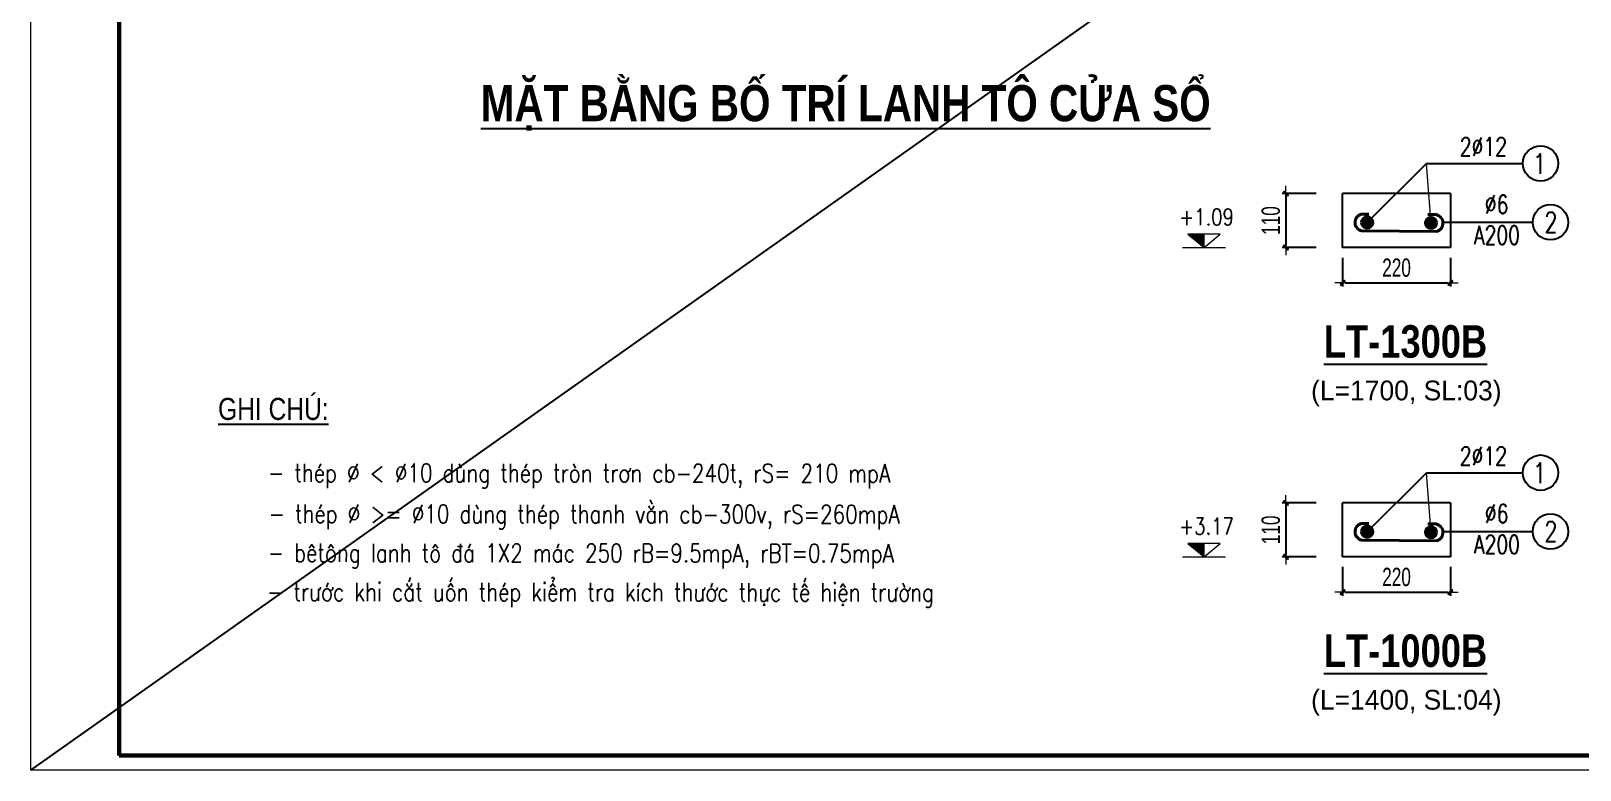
# Model space of a CAD drawing. Header units: millimetres. Extents: x -211129 to 461116, y -574633 to 115.
# Drawn here: x 270016 to 285827, y -553966 to -546420 of the extents above; entities that cross this region are included whole.
import ezdxf
from ezdxf.enums import TextEntityAlignment as Align

# ---------------------------------------------------------------- set-up
doc = ezdxf.new("R2010")
doc.units = ezdxf.units.MM
doc.header["$MEASUREMENT"] = 0
doc.header["$PDMODE"] = 32
doc.layers.get('Defpoints').update_dxf_attribs({"color": 1})
doc.layers.add('KCS_Plotter', color=11, linetype='Continuous', plot=False)
for name, color, linetype, lineweight in [('Khungten_LCDI', 7, 'Continuous', 5), ('KICHTHUOC', 8, 'Continuous', 18), ('LC Dim', 8, 'Continuous', 18), ('LC Net dam2', 6, 'Continuous', 40), ('LC Net dam3', 1, 'Continuous', 60), ('LC Net thay', 63, 'Continuous', 25), ('LC Text1', 3, 'Continuous', 20), ('LC Text2', 7, 'Continuous', 25)]:
    doc.layers.add(name, color=color, linetype=linetype, lineweight=lineweight)
doc.layers.add('TEXT', color=7, linetype='Continuous')
doc.styles.add('HOATBIF', font='hoatbif.shx', dxfattribs={"width": 0.7})
doc.styles.add('Khungten', font='VHAVAN.TTF', dxfattribs={"width": 0.9, "height": 5000})
doc.styles.add('LC 1', font='VHAVANB.TTF')
doc.styles.add('LC 3', font='vnsimli.shx', dxfattribs={"width": 0.75})
doc.styles.add('LC3', font='VHARIALB.TTF', dxfattribs={"width": 0.8})
doc.styles.add('T1', font='Vnsimli.shx', dxfattribs={"width": 0.8})
doc.styles.add('T2', font='VHARIAL.TTF', dxfattribs={"width": 0.8})
doc.styles.add('Title', font='VHBLACK.TTF', dxfattribs={"width": 0.8})
doc.dimstyles.new('1-100', dxfattribs={"dimscale": 100, "dimtxt": 2.5, "dimasz": 0.35, "dimexe": 0.5, "dimexo": 0, "dimgap": 0.8, "dimtad": 1, "dimdec": 0, "dimzin": 0, "dimdsep": 46, "dimtxsty": 'HOATBIF', "dimblk1": 'DOT', "dimblk2": 'DOT', "dimsah": 1, "dimcen": -1, "dimdle": 1, "dimclrd": 256, "dimclre": 256, "dimclrt": 4, "dimadec": 3, "dimazin": 2, "dimtfac": 0.333333, "dimtdec": 0, "dimtix": 1, "dimtmove": 2, "dimatfit": 3, "dimldrblk": 'DOT', "dimfxl": 1, "dimtvp": 0.833333, "dimtolj": 1, "dimtzin": 0, "dimarcsym": 0})
doc.dimstyles.new('1-100(1-50)', dxfattribs={"dimscale": 50, "dimtxt": 2.5, "dimasz": 0.35, "dimexe": 0.5, "dimexo": 0, "dimgap": 0.8, "dimtad": 1, "dimdec": 0, "dimzin": 0, "dimdsep": 46, "dimtxsty": 'HOATBIF', "dimblk1": 'DOT', "dimblk2": 'DOT', "dimsah": 1, "dimcen": -1, "dimdle": 1, "dimclrd": 256, "dimclre": 256, "dimclrt": 4, "dimadec": 3, "dimazin": 2, "dimtfac": 0.333333, "dimtdec": 0, "dimtix": 1, "dimtmove": 2, "dimatfit": 3, "dimldrblk": 'DOT', "dimfxl": 1, "dimtvp": 0.833333, "dimtolj": 1, "dimtzin": 0, "dimarcsym": 0})

# ---------------------------------------------------------------- blocks, each defined once
blk = doc.blocks.new('lcdi fix')
at = {"layer": 'Defpoints', "lineweight": 0}
blk.add_lwpolyline([(-1200, -14850), (-1200, 14850), (40800, 14850), (40800, -14850)], close=True, dxfattribs=at)
at = {"layer": 'Khungten_LCDI', "color": 5, "lineweight": 60}
blk.add_lwpolyline([(0, -14650), (0, 14650), (40600, 14650), (40600, -14650)], close=True, dxfattribs=at)
at = {"color": 7, "style": 'Khungten', "width": 0.8}
for tag, p in [('REVISION', (39499, -10746)), ('NGAYHT', (39546, -11609))]:
    blk.add_attdef(tag, text='', height=200, dxfattribs=at).set_placement(p, align=Align.CENTER)
at = {"layer": 'LC Text1', "color": 3, "style": 'LC 1', "width": 1.834006}
for tag, p, p2 in [('TENBANVE1', (36913, -8886), (40339, -8886)), ('TENBANVE2', (36913, -9562), (40339, -9562))]:
    blk.add_attdef(tag, text='', height=250, dxfattribs=at).set_placement(p, p2, align=Align.FIT)
at = {"layer": 'LC Text1', "style": 'Title', "width": 0.7}
blk.add_attdef('SOBANVE', text='', height=250, dxfattribs=at).set_placement((39562, -13896), align=Align.CENTER)
blk = doc.blocks.new('TIEUDE1')
at = {"layer": 'LC Text2', "color": 7, "style": 'LC 1'}
blk.add_attdef('TIªU§Ò', text='', height=5, dxfattribs=at).set_placement((0, 0), align=Align.BOTTOM_CENTER)
blk.add_attdef('TL', text='', height=3, dxfattribs=at).set_placement((0, -2), align=Align.TOP_CENTER)
blk = doc.blocks.new('theptron1')
at = {"layer": 'LC Net dam3'}
for p, q in [((-0.5, 0), (0.5, 0)), ((-0.35, 0.35), (0.35, -0.35)), ((0.35, 0.35), (-0.35, -0.35)), ((0, 0.5), (0, -0.5))]:
    blk.add_line(p, q, dxfattribs=at)
blk.add_circle((0, 0), 0.5, dxfattribs=at)
blk = doc.blocks.new('DOT')
at = {"layer": 'LC Dim'}
blk.add_line((-3, 0), (3, 0), dxfattribs=at)
at = {"layer": 'LC Dim', "color": 4}
blk.add_line((-1, -1), (1, 1), dxfattribs=at)
blk.add_lwpolyline([(0.5, 1), (-1, -0.5), (-0.5, -1), (1, 0.5)], close=True, dxfattribs=at)
blk = doc.blocks.new('*D1045')
at = {"layer": 'Defpoints', "color": 0, "ltscale": 2, "transparency": 16777216}
for p in [(283134, -551239), (282825, -551789), (283134, -551789)]:
    blk.add_point(p, dxfattribs=at)
at = {"layer": 'LC Dim', "lineweight": -2, "ltscale": 2, "transparency": 16777216}
for p, q in [((283134, -551239), (282788, -551239)), ((282825, -551265), (282825, -551762)), ((283134, -551789), (282788, -551789))]:
    blk.add_line(p, q, dxfattribs=at)
at = {"layer": 'LC Dim', "lineweight": -2, "ltscale": 2, "transparency": 16777216, "xscale": 26.25, "yscale": 26.25, "zscale": 26.25}
for p, rotation in [((282825, -551239), 90), ((282825, -551789), 270)]:
    blk.add_blockref('DOT', p, dxfattribs=dict(at, rotation=rotation))
at = {"layer": 'LC Dim', "color": 4, "ltscale": 2, "transparency": 16777216, "insert": (282671, -551514), "char_height": 187.5, "attachment_point": 5, "rotation": 90, "style": 'HOATBIF'}
blk.add_mtext('\\A1;110', dxfattribs=at)
blk = doc.blocks.new('_Dot')
at = {"color": 0, "linetype": 'ByBlock', "lineweight": -2}
blk.add_line((-0.5, 0), (-1, 0), dxfattribs=at)
at = {"color": 0, "linetype": 'ByBlock', "const_width": 0.5}
blk.add_lwpolyline([(-0.25, 0, 1), (0.25, 0, 1)], format="xyb", close=True, dxfattribs=at)
blk = doc.blocks.new('*D1046')
at = {"layer": 'Defpoints', "color": 0, "ltscale": 2, "transparency": 16777216}
for p in [(283404, -551893), (284504, -551893), (284504, -552150)]:
    blk.add_point(p, dxfattribs=at)
at = {"layer": 'LC Dim', "lineweight": -2, "ltscale": 2, "transparency": 16777216}
for p, q in [((283404, -551893), (283404, -552187)), ((284504, -551893), (284504, -552187)), ((283430, -552150), (284478, -552150))]:
    blk.add_line(p, q, dxfattribs=at)
at = {"layer": 'LC Dim', "lineweight": -2, "ltscale": 2, "transparency": 16777216, "xscale": 26.25, "yscale": 26.25, "zscale": 26.25, "rotation": 180}
blk.add_blockref('DOT', (283404, -552150), dxfattribs=at)
at = {"layer": 'LC Dim', "lineweight": -2, "ltscale": 2, "transparency": 16777216, "xscale": 26.25, "yscale": 26.25, "zscale": 26.25}
blk.add_blockref('DOT', (284504, -552150), dxfattribs=at)
at = {"layer": 'LC Dim', "color": 4, "ltscale": 2, "transparency": 16777216, "insert": (283954, -551996), "char_height": 187.5, "attachment_point": 5, "style": 'HOATBIF'}
blk.add_mtext('\\A1;220', dxfattribs=at)
blk = doc.blocks.new('Caodo1')
at = {"layer": 'LC Text1'}
blk.add_hatch(color=4, dxfattribs=at).paths.add_polyline_path([(0, 200), (0, 0), (243, 200)])
at = {"layer": 'LC Text1', "color": 4}
for p, q in [((324, 0), (-324, 0)), ((0, 0), (0, 200))]:
    blk.add_line(p, q, dxfattribs=at)
blk.add_lwpolyline([(-243, 200), (243, 200), (0, 0), (0, 0)], close=True, dxfattribs=at)
at = {"layer": 'LC Text1', "color": 4, "style": 'T1', "width": 0.8}
blk.add_attdef('%%P0,00', text='', height=250, dxfattribs=at).set_placement((-39, 460), align=Align.MIDDLE_CENTER)
blk = doc.blocks.new('*D1159')
at = {"layer": 'Defpoints', "color": 0, "ltscale": 2, "transparency": 16777216}
for p in [(283134, -548081), (282825, -548631), (283134, -548631)]:
    blk.add_point(p, dxfattribs=at)
at = {"layer": 'LC Dim', "lineweight": -2, "ltscale": 2, "transparency": 16777216}
for p, q in [((283134, -548081), (282788, -548081)), ((282825, -548107), (282825, -548605)), ((283134, -548631), (282788, -548631))]:
    blk.add_line(p, q, dxfattribs=at)
at = {"layer": 'LC Dim', "lineweight": -2, "ltscale": 2, "transparency": 16777216, "xscale": 26.25, "yscale": 26.25, "zscale": 26.25}
for p, rotation in [((282825, -548081), 90), ((282825, -548631), 270)]:
    blk.add_blockref('DOT', p, dxfattribs=dict(at, rotation=rotation))
at = {"layer": 'LC Dim', "color": 4, "ltscale": 2, "transparency": 16777216, "insert": (282671, -548356), "char_height": 187.5, "attachment_point": 5, "rotation": 90, "style": 'HOATBIF'}
blk.add_mtext('\\A1;110', dxfattribs=at)
blk = doc.blocks.new('*D1160')
at = {"layer": 'Defpoints', "color": 0, "ltscale": 2, "transparency": 16777216}
for p in [(283404, -548736), (284504, -548736), (284504, -548992)]:
    blk.add_point(p, dxfattribs=at)
at = {"layer": 'LC Dim', "lineweight": -2, "ltscale": 2, "transparency": 16777216}
for p, q in [((283404, -548736), (283404, -549030)), ((284504, -548736), (284504, -549030)), ((283430, -548992), (284478, -548992))]:
    blk.add_line(p, q, dxfattribs=at)
at = {"layer": 'LC Dim', "lineweight": -2, "ltscale": 2, "transparency": 16777216, "xscale": 26.25, "yscale": 26.25, "zscale": 26.25, "rotation": 180}
blk.add_blockref('DOT', (283404, -548992), dxfattribs=at)
at = {"layer": 'LC Dim', "lineweight": -2, "ltscale": 2, "transparency": 16777216, "xscale": 26.25, "yscale": 26.25, "zscale": 26.25}
blk.add_blockref('DOT', (284504, -548992), dxfattribs=at)
at = {"layer": 'LC Dim', "color": 4, "ltscale": 2, "transparency": 16777216, "insert": (283954, -548838), "char_height": 187.5, "attachment_point": 5, "style": 'HOATBIF'}
blk.add_mtext('\\A1;220', dxfattribs=at)

msp = doc.modelspace()

# ---------------------------------------------------------------- linework, layer by layer
at = {"layer": 'KCS_Plotter', "ltscale": 250}
msp.add_line((270016.3, -553966.2), (301516.3, -531691.2), dxfattribs=at)
at = {"layer": 'LC Dim'}
for p, q in [((284305.9, -548389.1), (284260.6, -547772.4)), ((284305.9, -551546.9), (284260.6, -550930.2))]:
    msp.add_line(p, q, dxfattribs=at)
at = {"layer": 'LC Net dam2', "flags": 128}
for points in [[(283671.7, -548291.5), (283592.9, -548291.5, 0.7679514), (283599.3, -548462.4), (284365.1, -548467.2, 0.7685363), (284358.7, -548295.9), (284274.3, -548295.9)], [(283671.7, -551449.3), (283592.9, -551449.3, 0.7679514), (283599.3, -551620.1), (284365.1, -551624.9, 0.7685363), (284358.7, -551453.6), (284274.3, -551453.6)]]:
    msp.add_lwpolyline(points, format="xyb", dxfattribs=at)
at = {"layer": 'LC Net thay'}
for p, q in [((283403.8, -548630.8), (283403.8, -548080.8)), ((284503.8, -548080.8), (283403.8, -548080.8)), ((284503.8, -548080.8), (284503.8, -548630.8)), ((284503.8, -548630.8), (283403.8, -548630.8)), ((283403.8, -551788.5), (283403.8, -551238.5)), ((284503.8, -551238.5), (283403.8, -551238.5)), ((284503.8, -551238.5), (284503.8, -551788.5)), ((284503.8, -551788.5), (283403.8, -551788.5))]:
    msp.add_line(p, q, dxfattribs=at)
at = {"layer": 'LC Text2', "ltscale": 100}
for centre in [(285424.7, -547772.4, -17.7), (285524.9, -548373.6, -17.7), (285424.7, -550930.2, -17.7), (285524.9, -551531.3, -17.7)]:
    msp.add_circle(centre, 180.6, dxfattribs=at)

# ---------------------------------------------------------------- block references
at = {"layer": 'KICHTHUOC'}
ref = msp.add_blockref('Caodo1', (281989.5, -548630.8), dxfattribs=dict(at, xscale=-0.6768895484077976, yscale=0.6768895484077976, zscale=0.6768895484109813))
ref.add_attrib('%%P0,00', '+1.09', dxfattribs={"layer": 'TEXT', "height": 169.22, "style": 'T1', "width": 0.8}).set_placement((282015.9, -548319.7), align=Align.MIDDLE_CENTER)
ref = msp.add_blockref('Caodo1', (281989.5, -551788.5), dxfattribs=dict(at, xscale=-0.6768895484077976, yscale=0.6768895484077976, zscale=0.6768895484109813))
ref.add_attrib('%%P0,00', '+3.17', dxfattribs={"layer": 'TEXT', "height": 169.22, "style": 'T1', "width": 0.8}).set_placement((282015.9, -551477.5), align=Align.MIDDLE_CENTER)
at = {"layer": 'LC Dim'}
for name, p, xscale, yscale, zscale, rotation in [('theptron1', (283654.2, -548376), -99.99959999999999, 99.99960000011642, 99.99960000002362, 179.9999999999898), ('theptron1', (284305.9, -548380.4), 99.99959999999999, 99.99959999999999, 99.99959999999999, 179.9999999999898), ('DOT', (284305.9, -548380.4), 17.5, 17.5, 17.5, 89.99999999998538), ('theptron1', (283654.2, -551533.7), -99.99959999999999, 99.99960000011642, 99.99960000002362, 179.9999999999898), ('theptron1', (284305.9, -551538.1), 99.99959999999999, 99.99959999999999, 99.99959999999999, 179.9999999999898), ('DOT', (284305.9, -551538.1), 17.5, 17.5, 17.5, 89.99999999998538)]:
    msp.add_blockref(name, p, dxfattribs=dict(at, xscale=xscale, yscale=yscale, zscale=zscale, rotation=rotation))
at = {"layer": 'LC Net thay', "xscale": 0.75, "yscale": 0.75, "zscale": 0.75}
msp.add_blockref('lcdi fix', (270916.3, -542828.7), dxfattribs=at)
at = {"layer": 'LC Text2'}
ref = msp.add_blockref('TIEUDE1', (278331.8, -547453), dxfattribs=dict(at, xscale=75.00000000014396, yscale=75.00000000014396, zscale=75.00000000014396))
ref.add_attrib('TIªU§Ò', '%%UmÆt b»ng bè trÝ lanh t« cöa sæ', dxfattribs={"color": 7, "height": 369.331, "style": 'LC3', "width": 0.8}).set_placement((278331.8, -547453), align=Align.BOTTOM_CENTER)
ref = msp.add_blockref('TIEUDE1', (284053.6, -549855.3), dxfattribs=dict(at, xscale=-67.30999999999999, yscale=67.30999999999999, zscale=67.30999999999999))
ref.add_attrib('TIªU§Ò', '%%ULT-1300B', dxfattribs={"color": 7, "height": 331.462, "style": 'LC3', "width": 0.8}).set_placement((284045.6, -549855.3), align=Align.BOTTOM_CENTER)
ref.add_attrib('TL', '(l=1700, sl:03)', dxfattribs={"color": 7, "height": 201.93, "style": 'LC 1'}).set_placement((284053.6, -549989.9), align=Align.TOP_CENTER)
ref = msp.add_blockref('TIEUDE1', (284053.6, -553013), dxfattribs=dict(at, xscale=-67.30999999999999, yscale=67.30999999999999, zscale=67.30999999999999))
ref.add_attrib('TIªU§Ò', '%%ULT-1000B', dxfattribs={"color": 7, "height": 331.462, "style": 'LC3', "width": 0.8}).set_placement((284045.6, -553013), align=Align.BOTTOM_CENTER)
ref.add_attrib('TL', '(l=1400, sl:04)', dxfattribs={"color": 7, "height": 201.93, "style": 'LC 1'}).set_placement((284053.6, -553147.6), align=Align.TOP_CENTER)

# ---------------------------------------------------------------- texts
at = {"layer": 'LC Text1', "color": 3, "style": 'LC 3', "width": 0.8}
for s, p in [('- thÐp %%C < %%C10 dïng thÐp trßn tr¬n cb-240t, rS= 210 mpA', (272435.1, -551025)), ('- thÐp %%C >= %%C10 dïng thÐp thanh v»n cb-300v, rS=260mpA', (272441.8, -551443)), ('- bªt«ng lanh t« ®¸ 1X2 m¸c 250 rB=9.5mpA, rBT=0.75mpA', (272433.7, -551841.5)), ('- tr\xadíc khi c¾t uèn thÐp kiÓm tra kÝch th\xadíc thùc tÕ hiÖn tr\xadêng', (272425.7, -552239.9))]:
    msp.add_text(s, height=186.963, rotation=359.95192, dxfattribs=at).set_placement(p)
at = {"layer": 'LC Text2', "linetype": 'ByBlock', "style": 'LC 3', "width": 0.75}
for s, p in [('2%%C12', (284599.6, -547696.1)), ('%%C6', (284855.5, -548284.2)), ('A200', (284744, -548599)), ('2%%C12', (284599.6, -550853.8)), ('%%C6', (284855.5, -551442)), ('A200', (284744, -551756.7))]:
    msp.add_text(s, height=187.5, dxfattribs=at).set_placement(p)
at = {"layer": 'LC Text2', "ltscale": 100, "style": 'LC 3', "width": 0.75}
for s, p in [('1', (285413.8, -547776.3, -17.7)), ('2', (285529.5, -548373.6, -17.7)), ('1', (285413.8, -550934.1, -17.7)), ('2', (285529.5, -551531.3, -17.7))]:
    msp.add_text(s, height=206.2, dxfattribs=at).set_placement(p, align=Align.MIDDLE_CENTER)
at = {"layer": 'LC Text2', "style": 'T2', "width": 0.8}
msp.add_text('%%Ughi chó:', height=224.341, dxfattribs=at).set_placement((271925.7, -550391.6, -17.7))

# ---------------------------------------------------------------- dimensions: what is measured, and where the dimension line sits
at = {"layer": 'LC Dim', "ltscale": 2}
for base, p1, p2, picture, middle in [((282825.1, -548630.8), (283134.2, -548080.8), (283134.2, -548630.8), '*D1159', (282671.4, -548355.8)), ((282825.1, -551788.5), (283134.2, -551238.5), (283134.2, -551788.5), '*D1045', (282671.4, -551513.5))]:
    dim = msp.add_linear_dim(base=base, p1=p1, p2=p2, angle=90, dimstyle='1-100', override={"dimscale": 75, "dimlfac": 0.2}, dxfattribs=at)
    dim.commit()
    dim.dimension.update_dxf_attribs({"geometry": picture, "text_midpoint": middle})
for base, p1, p2, picture, middle in [((284503.8, -548992.2), (283403.8, -548735.8), (284503.8, -548735.8), '*D1160', (283953.8, -548838.4)), ((284503.8, -552149.9), (283403.8, -551893.5), (284503.8, -551893.5), '*D1046', (283953.8, -551996.2))]:
    dim = msp.add_linear_dim(base=base, p1=p1, p2=p2, dimstyle='1-100', override={"dimscale": 75, "dimlfac": 0.2}, dxfattribs=at)
    dim.commit()
    dim.dimension.update_dxf_attribs({"geometry": picture, "text_midpoint": middle})

# ---------------------------------------------------------------- leaders
at = {"layer": 'LC Dim'}
for points in [[(283654.2, -548376), (284260.6, -547772.4), (285244.1, -547772.4)], [(284431, -548373.6), (285344.3, -548373.6)], [(283654.2, -551533.7), (284260.6, -550930.2), (285244.1, -550930.2)], [(284431, -551531.3), (285344.3, -551531.3)]]:
    msp.add_leader(points, dimstyle='1-100(1-50)', override={"dimlfac": 0.4}, dxfattribs=at)

doc.saveas('drawing.dxf')
